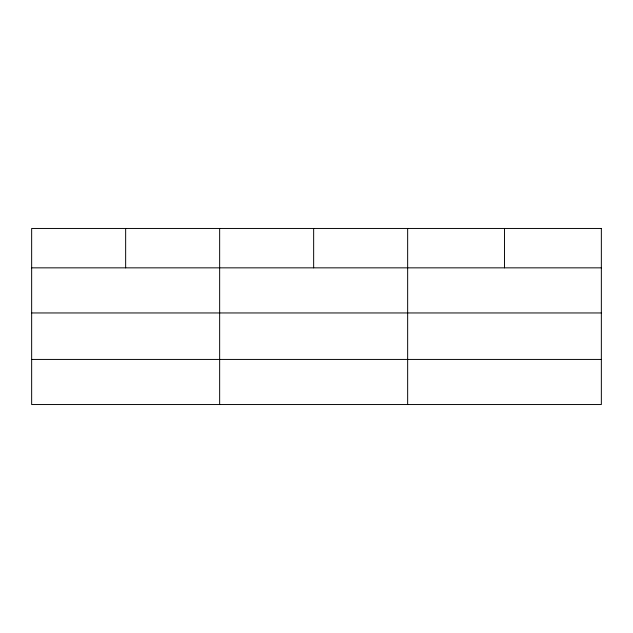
<?xml version="1.0" encoding="UTF-8"?>
<svg xmlns="http://www.w3.org/2000/svg" width="633" height="633" viewBox="0 0 633 633"><rect width="100%" height="100%" fill="white"/><g stroke="black" fill="none" stroke-linecap="round" stroke-linejoin="round"><path stroke-width="0.95" d="M31.65 267.846L601.35 267.846M31.65 312.955L601.35 312.955M31.65 359.433L601.35 359.433M504.501 228.458L504.501 267.846M407.652 228.458L407.652 404.542M313.651 228.458L313.651 267.846M219.651 228.458L219.651 404.542M125.651 228.458L125.651 267.846M601.35 228.458L31.65 228.458L31.65 404.542L601.35 404.542L601.35 228.458"/></g></svg>
